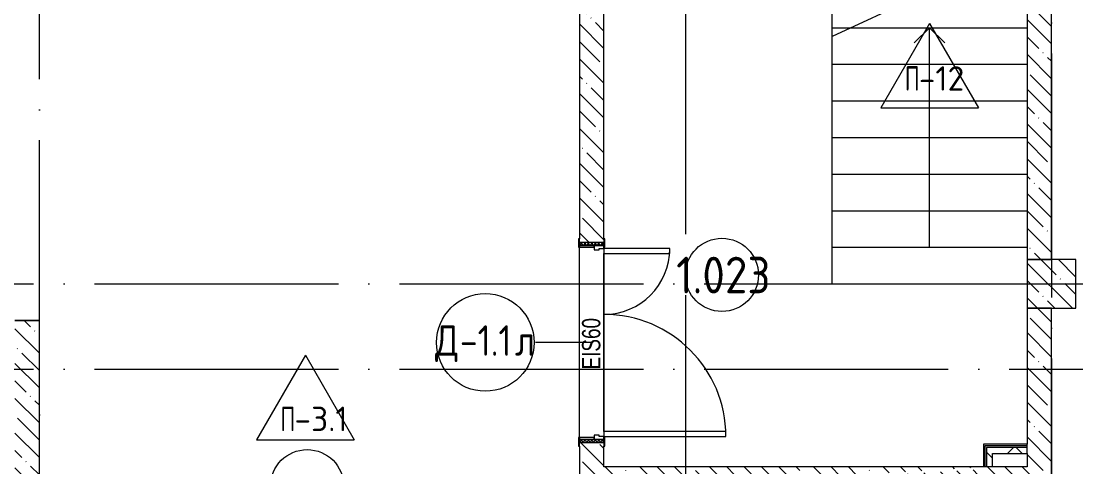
# Model space of a CAD drawing. Header units: millimetres. Extents: x -68946 to 690821, y -552984 to 293768.
# Drawn here: x 81638 to 90288, y 50175 to 53829 of the extents above; entities that cross this region are included whole.
import ezdxf

# ---------------------------------------------------------------- set-up
doc = ezdxf.new("R2010")
doc.units = ezdxf.units.MM
doc.linetypes.add('ADSK_Линия сетки', pattern=[2500, 2000, -250, 0, -250])
for name, color, linetype, lineweight in [('A-AREA-____-IDEN', 250, 'Continuous', 9), ('A-DOOR-____-IDEN', 250, 'Continuous', 9), ('A-DOOR-____-MCUT', 250, 'Continuous', 5), ('A-DOOR-____-OTLN', 250, 'Continuous', 5), ('A-DOOR-FRAM-MCUT', 250, 'Continuous', 5), ('A-DOOR-FRAM-OTLN', 250, 'Continuous', 5), ('A-FLOR-____-IDEN', 250, 'Continuous', 9), ('A-FLOR-____-OTLN', 250, 'Continuous', 9), ('A-ROOF-___-IDEN', 250, 'Continuous', 9), ('A-ROOF-____-OTLN', 250, 'Continuous', 5), ('A-WALL-____-MCUT', 250, 'Continuous', 13), ('A-WALL-____-PATT', 250, 'Continuous', 13), ('A-WALL-FNSH-MCUT', 250, 'Continuous', 13), ('I-WALL-____-OTLN', 250, 'Continuous', 9), ('S-COLS-____-MCUT', 250, 'Continuous', 25), ('S-COLS-____-OTLN', 250, 'Continuous', 9), ('S-GRID-____-OTLN', 250, 'Continuous', 9), ('S-STRS-____-MBND', 250, 'Continuous', 5), ('S-STRS-____-OTLN', 250, 'Continuous', 5)]:
    doc.layers.add(name, color=color, linetype=linetype, lineweight=lineweight)
doc.styles.add('Arial Narrow', font='ARIALN.TTF', dxfattribs={"width": 0.9, "height": 150})
doc.styles.add('GOST Common_1', font='', dxfattribs={"width": 0.9, "height": 250})
doc.styles.add('ISOCPEUR_1', font='isocpeur.ttf', dxfattribs={"width": 0.9, "height": 250})
doc.styles.add('ISOCPEUR_2', font='isocpeur.ttf', dxfattribs={"height": 160})
doc.styles.get('GOST Common_1').set_extended_font_data('GOST Common')
pattern_1 = [(135, (12287.91, -0.0006), (-142.5612, -142.5612), []), (135, (12430.48, -0.0006), (-142.5612, -142.5612), [252.016, -50.403, 3.353, -47.05])]
pattern_2 = [(45, (12287.91, -0.0006), (-141.42136, 141.42136), []), (135, (12287.91, -0.0006), (-141.42136, -141.42136), [])]

# ---------------------------------------------------------------- blocks, each defined once
blk = doc.blocks.new('Дверь_СКБ_2Ст_Внутренняя1 - Н_Д-1л_1640x2100h_ЛК-42643562-АР1_Маркировочный план 1 этажа С2и3')
at = {"layer": 'A-DOOR-____-OTLN'}
h = blk.add_hatch(dxfattribs=at)
h.set_pattern_fill('FP_48', color=256, style=0, pattern_type=2)
h.set_pattern_definition([(135, (1481.41, 164.685), (-14.14214, -14.14214), []), (225, (1481.41, 164.685), (14.14214, -14.14214), [])])
h.paths.add_polyline_path([(832.5, 100), (807.5, 100), (807.5, -100), (832.5, -100)])
at = {"layer": 'A-DOOR-FRAM-OTLN'}
h = blk.add_hatch(dxfattribs=at)
h.set_pattern_fill('FP_49', color=256, style=0, pattern_type=2)
h.set_pattern_definition([(45, (-641.384, 164.685), (-14.1421, 14.1421), []), (135, (-641.384, 164.685), (-14.1421, -14.1421), [])])
h.paths.add_polyline_path([(-782.5, -100), (-782.5, 100), (-807.5, 100), (-807.5, -100), (-792.5, -100)])
at = {"layer": 'A-DOOR-____-MCUT'}
for p, q in [((782.5, 1100), (742.5, 1100)), ((742.5, 1100), (742.5, 100)), ((782.5, 100), (782.5, 1100)), ((-757.5, 640), (-757.5, 100)), ((-717.5, 640), (-757.5, 640)), ((-717.5, 100), (-717.5, 640)), ((-757.5, 100), (-717.5, 100)), ((742.5, 100), (782.5, 100))]:
    blk.add_line(p, q, dxfattribs=at)
at = {"layer": 'A-DOOR-____-OTLN'}
for centre, radius, start, end in [((782.5, 100), 1000, 90, 180), ((-757.5, 100), 540, 0, 90)]:
    blk.add_arc(centre, radius, start, end, dxfattribs=at)
at = {"layer": 'A-DOOR-FRAM-MCUT'}
for p, q in [((-767.5, 108), (-837.5, 108)), ((-837.5, 108), (-837.5, 100)), ((-837.5, 100), (-767.5, 100)), ((-782.5, 100), (-807.5, 100)), ((-807.5, 100), (-807.5, -100)), ((-757.5, 100), (-782.5, 100)), ((-782.5, 100), (-782.5, 20)), ((-782.5, -100), (-782.5, 100)), ((-767.5, 100), (-782.5, 100)), ((-782.5, 100), (-782.5, 99)), ((-782.5, 99), (-767.5, 99)), ((-767.5, 100), (-767.5, 108)), ((-767.5, 99), (-767.5, 100)), ((-757.5, 60), (-757.5, 100)), ((782.5, 100), (782.5, 60)), ((807.5, 100), (782.5, 100)), ((862.5, 108), (792.5, 108)), ((792.5, 108), (792.5, 100)), ((807.5, 100), (792.5, 100)), ((792.5, 100), (792.5, 99)), ((792.5, 100), (862.5, 100)), ((792.5, 99), (807.5, 99)), ((807.5, 20), (807.5, 100)), ((832.5, 100), (807.5, 100)), ((807.5, 100), (807.5, -100)), ((807.5, 99), (807.5, 100)), ((832.5, -100), (832.5, 100)), ((862.5, 100), (862.5, 108)), ((-782.5, 20), (-747.5, 20)), ((-767.5, 20), (-782.5, 20)), ((-782.5, 20), (-782.5, -100)), ((-767.5, -100), (-767.5, 20)), ((-747.5, 60), (-757.5, 60)), ((-747.5, 20), (-747.5, 60)), ((782.5, 60), (772.5, 60)), ((772.5, 60), (772.5, 20)), ((772.5, 20), (807.5, 20)), ((807.5, 20), (792.5, 20)), ((792.5, 20), (792.5, -100)), ((807.5, -100), (807.5, 20)), ((-767.5, -100), (-837.5, -100)), ((-837.5, -100), (-837.5, -108)), ((-837.5, -108), (-767.5, -108)), ((-807.5, -100), (-782.5, -100)), ((-782.5, -100), (-767.5, -100)), ((-767.5, -108), (-767.5, -100)), ((792.5, -100), (807.5, -100)), ((862.5, -100), (792.5, -100)), ((792.5, -100), (792.5, -108)), ((792.5, -108), (862.5, -108)), ((807.5, -100), (832.5, -100)), ((862.5, -108), (862.5, -100))]:
    blk.add_line(p, q, dxfattribs=at)
blk = doc.blocks.new('AAR_СКБ_Марка_Помещения_мал - Номер-28977439-АР1_Маркировочный план 1 этажа С2и3')
at = {"layer": 'A-AREA-____-IDEN'}
blk.add_circle((-0.028, 0), 3, dxfattribs=at)
blk = doc.blocks.new('AAR_СКБ_Марка_Перекрытия - Марка пола-17325028-АР1_Маркировочный план 1 этажа С2и3')
at = {"layer": 'A-FLOR-____-IDEN'}
for p, q in [((0, 6.932), (-4.002, 0)), ((0, 6.932), (4.002, 0)), ((-4.002, 0), (4.002, 0))]:
    blk.add_line(p, q, dxfattribs=at)
blk = doc.blocks.new('ADSK_Марка_Дверь - Типоразмер_ADSK_Марка-30565456-АР1_Маркировочный план 1 этажа С2и3')
at = {"layer": 'A-DOOR-____-IDEN'}
blk.add_circle((0, 0), 4, dxfattribs=at)
blk = doc.blocks.new('ADSK_Марка_отделка-ступеней - Типоразмер_ADSK_Марка-39154903-АР1_Маркировочный план 1 этажа С2и3')
at = {"layer": 'A-ROOF-___-IDEN'}
for p, q in [((0, 6.225), (-4.002, -0.707)), ((0, 6.225), (4.002, -0.707)), ((-4.002, -0.707), (4.002, -0.707))]:
    blk.add_line(p, q, dxfattribs=at)

msp = doc.modelspace()

# ---------------------------------------------------------------- hatches: boundary and pattern name
at = {"layer": 'A-WALL-____-PATT', "lineweight": 15, "true_color": 0x000000}
h = msp.add_hatch(dxfattribs=at)
h.set_pattern_fill('FP_1', color=18, style=0, pattern_type=2)
h.set_pattern_definition(pattern_1)
h.paths.add_polyline_path([(89887.8919, 50175), (90087.8919, 50175), (90087.8919, 51474.9994), (89887.8919, 51474.9994), (89887.8919, 50284.9403)])
h.paths.add_polyline_path([(89887.8919, 51874.9994), (90087.8919, 51874.9994), (90087.8919, 58325), (89887.8919, 58325), (89887.8919, 52000)])
h = msp.add_hatch(dxfattribs=at)
h.set_pattern_fill('FP_1', color=18, style=0, pattern_type=2)
h.set_pattern_definition(pattern_1)
h.paths.add_polyline_path([(86217.9735, 49975), (86417.9138, 49975), (86417.9138, 50375), (86217.9138, 50375), (86217.9138, 49975)])
h.paths.add_polyline_path([(86417.9138, 52015), (86417.9138, 53974.9403), (86217.9138, 53974.9403), (86217.9138, 52015)])
h = msp.add_hatch(dxfattribs=at)
h.set_pattern_fill('FP_1', color=18, style=0, pattern_type=2)
h.set_pattern_definition(pattern_1)
h.paths.add_polyline_path([(81765.8237, 43325), (81787.9138, 43325), (81787.9138, 47590), (81587.9138, 47590), (81587.9138, 43325)])
h.paths.add_polyline_path([(81724.8095, 49590), (81787.9138, 49590), (81787.5008, 51374.9397), (81587.9138, 51374.9397), (81587.9138, 49590)])
h = msp.add_hatch(dxfattribs=at)
h.set_pattern_fill('FP_83', color=18, style=0, pattern_type=2)
h.set_pattern_definition(pattern_2)
h.paths.add_polyline_path([(89603.9791, 50175), (89603.9791, 50334.9403), (89553.9791, 50334.9403), (89553.9791, 50175)])
h = msp.add_hatch(dxfattribs=at)
h.set_pattern_fill('FP_83', color=18, style=0, pattern_type=2)
h.set_pattern_definition(pattern_2)
h.paths.add_polyline_path([(89777.9516, 50284.9403), (89887.8919, 50284.9403), (89887.8919, 50334.9403), (89603.9791, 50334.9403), (89603.9791, 50284.9403)])
h = msp.add_hatch(dxfattribs=at)
h.set_pattern_fill('FP_1', color=18, style=0, pattern_type=2)
h.set_pattern_definition(pattern_1)
h.paths.add_polyline_path([(88475.5822, 49975), (90087.8919, 49975), (90087.8919, 50175), (86417.9138, 50174.9403), (86417.9138, 49975), (88001.6092, 49975)])
h.paths.add_polyline_path([(86426.8871, 49975.5172), (89528.9791, 50174.9403), (89562.5258, 50156.2468), (86847.205, 49999.7432)])
at = {"layer": 'S-COLS-____-OTLN', "lineweight": 5, "true_color": 0x000000}
h = msp.add_hatch(dxfattribs=at)
h.set_pattern_fill('FP_1', color=18, style=0, pattern_type=2)
h.set_pattern_definition(pattern_1)
h.paths.add_polyline_path([(90196.5876, 51474.9994), (90287.8919, 51474.9994), (90287.8919, 51874.9994), (89887.8919, 51874.9994), (89887.9138, 51474.9994), (90087.9138, 51474.9994)])

# ---------------------------------------------------------------- linework, layer by layer
at = {"layer": 'A-DOOR-____-IDEN', "color": 18, "true_color": 0x000000}
msp.add_line((86317.9138, 51195), (85855.1847, 51195), dxfattribs=at)
at = {"layer": 'A-FLOR-____-OTLN', "color": 18, "lineweight": 5, "true_color": 0x000000}
for p, q in [((86417.9138, 50465), (86417.9138, 51925)), ((86417.9138, 51925), (86417.9138, 50465)), ((81587.9138, 51374.9994), (81787.9138, 51374.9994))]:
    msp.add_line(p, q, dxfattribs=at)
at = {"layer": 'A-ROOF-____-OTLN', "color": 18, "true_color": 0x000000}
for p, q in [((88287.9138, 51974.9994), (88287.9138, 54074.9994)), ((88287.9138, 53774.9994), (89887.8919, 53774.9994)), ((88287.9138, 53474.9994), (89887.8919, 53474.9994)), ((88287.9138, 53174.9994), (89887.8919, 53174.9994)), ((88287.9138, 52874.9994), (89887.8919, 52874.9994)), ((88287.9138, 52574.9994), (89887.8919, 52574.9994)), ((88287.9138, 52274.9994), (89887.8919, 52274.9994)), ((88287.9138, 51974.9994), (89887.8919, 51974.9994))]:
    msp.add_line(p, q, dxfattribs=at)
at = {"layer": 'A-WALL-____-MCUT', "color": 18, "lineweight": 15, "true_color": 0x000000}
for p, q in [((90087.8919, 51874.9994), (90087.8919, 56475)), ((89887.8919, 54374.9994), (89887.8919, 51874.9994)), ((86217.9138, 53974.9403), (86217.9138, 52045)), ((86417.9138, 52045), (86417.9138, 53974.9403)), ((89887.8919, 51874.9994), (90087.8919, 51874.9994)), ((89887.8919, 51474.9994), (89887.8919, 50359.9403)), ((90087.8919, 51474.9994), (89887.8919, 51474.9994)), ((90087.8919, 49975), (90087.8919, 51474.9994)), ((81787.9138, 51374.9397), (81587.9138, 51374.9397)), ((81787.9138, 49620), (81787.9138, 51374.9397)), ((86217.9138, 50345), (86217.9138, 49974.9403)), ((86417.9138, 50175), (86417.9138, 50345)), ((89541.4791, 50347.4403), (89541.4791, 50175)), ((89887.8919, 50347.4403), (89541.4791, 50347.4403)), ((89887.8919, 50334.9403), (89887.8919, 50359.9403)), ((89553.9791, 50334.9403), (89553.9791, 50175)), ((89887.8919, 50334.9403), (89553.9791, 50334.9403)), ((89603.9791, 50175), (89603.9791, 50284.9403)), ((89603.9791, 50284.9403), (89887.8919, 50284.9403)), ((89887.8919, 50284.9403), (89887.8919, 50334.9403)), ((89887.8919, 50284.9403), (89887.8919, 50175)), ((89887.8919, 50175), (86417.9138, 50175))]:
    msp.add_line(p, q, dxfattribs=at)
at = {"layer": 'A-WALL-FNSH-MCUT', "lineweight": 15}
for p, q in [((89528.9791, 50359.9403), (89528.9791, 50175)), ((89887.8919, 50359.9403), (89528.9791, 50359.9403))]:
    msp.add_line(p, q, dxfattribs=at)
at = {"layer": 'I-WALL-____-OTLN', "color": 18, "lineweight": 15, "true_color": 0x000000}
for p, q in [((86217.9138, 50415), (86217.9138, 51975)), ((86417.9138, 51925), (86417.9138, 50465))]:
    msp.add_line(p, q, dxfattribs=at)
at = {"layer": 'S-COLS-____-MCUT', "color": 18, "lineweight": 5, "true_color": 0x000000}
for p, q in [((89887.8919, 51874.9994), (89887.8919, 51474.9994)), ((90287.8919, 51874.9994), (90087.8919, 51874.9994)), ((90287.8919, 51474.9994), (90287.8919, 51874.9994)), ((90087.8919, 51474.9994), (90287.8919, 51474.9994))]:
    msp.add_line(p, q, dxfattribs=at)
at = {"layer": 'S-COLS-____-OTLN', "color": 18, "lineweight": 5, "true_color": 0x000000}
for p, q in [((90087.8919, 51874.9994), (89887.8919, 51874.9994)), ((89887.8919, 51474.9994), (90087.8919, 51474.9994))]:
    msp.add_line(p, q, dxfattribs=at)
at = {"layer": 'S-GRID-____-OTLN', "color": 18, "linetype": 'ADSK_Линия сетки', "true_color": 0x000000}
for p, q in [((87087.9138, -2919.5356), (87087.9138, 61063.6538)), ((90087.9138, 61063.6538), (90087.9138, -2919.5356)), ((81787.9138, -1649.5356), (81787.9138, 59932.0045)), ((77240.3519, 51675), (168626.8279, 51675)), ((77240.3519, 50975), (168626.8279, 50975))]:
    msp.add_line(p, q, dxfattribs=at)
at = {"layer": 'S-STRS-____-MBND', "color": 18, "true_color": 0x000000}
msp.add_line((88974.6254, 54022.1721), (88287.9138, 53701.9533), dxfattribs=at)
at = {"layer": 'S-STRS-____-OTLN', "color": 18, "true_color": 0x000000}
for p, q in [((88444.5618, 53774.9994), (89887.8919, 53774.9994)), ((88444.5618, 53774.9994), (89887.8919, 53774.9994)), ((88287.9138, 53474.9994), (88287.9138, 53701.9533)), ((88287.9138, 53174.9994), (88287.9138, 53474.9994)), ((88287.9138, 53474.9994), (89887.8919, 53474.9994)), ((88287.9138, 53474.9994), (89887.8919, 53474.9994)), ((88287.9138, 52874.9994), (88287.9138, 53174.9994)), ((88287.9138, 53174.9994), (89887.8919, 53174.9994)), ((88287.9138, 53174.9994), (89887.8919, 53174.9994)), ((88287.9138, 52574.9994), (88287.9138, 52874.9994)), ((88287.9138, 52874.9994), (89887.8919, 52874.9994)), ((88287.9138, 52874.9994), (89887.8919, 52874.9994)), ((88287.9138, 52274.9994), (88287.9138, 52574.9994)), ((88287.9138, 52574.9994), (89887.8919, 52574.9994)), ((88287.9138, 52574.9994), (89887.8919, 52574.9994)), ((88287.9138, 51974.9994), (88287.9138, 52274.9994)), ((88287.9138, 52274.9994), (89887.8919, 52274.9994)), ((88287.9138, 52274.9994), (89887.8919, 52274.9994)), ((88287.9138, 51674.9994), (88287.9138, 51974.9994)), ((88287.9138, 51974.9994), (89887.8919, 51974.9994)), ((88287.9138, 51974.9994), (89887.8919, 51974.9994)), ((88287.9138, 51674.9994), (89887.8919, 51674.9994))]:
    msp.add_line(p, q, dxfattribs=at)
at = {"layer": 'S-STRS-____-OTLN', "color": 18, "lineweight": 9, "true_color": 0x000000}
for p, q in [((89087.9138, 53774.9994), (88962.9138, 53649.9994)), ((89087.9138, 53474.9994), (89087.9138, 53774.9994)), ((89087.9138, 53774.9994), (89212.9138, 53649.9994)), ((89087.9138, 53174.9994), (89087.9138, 53474.9994)), ((89087.9138, 52874.9994), (89087.9138, 53174.9994)), ((89087.9138, 52574.9994), (89087.9138, 52874.9994)), ((89087.9138, 52274.9994), (89087.9138, 52574.9994)), ((89087.9138, 51974.9994), (89087.9138, 52274.9994))]:
    msp.add_line(p, q, dxfattribs=at)

# ---------------------------------------------------------------- block references
at = {"layer": 'A-AREA-____-IDEN', "color": 18, "true_color": 0x000000, "xscale": 99.99999999999993, "yscale": 99.99999999999993, "zscale": 99.99999999999993}
for p in [(87387.9595, 51748.6793), (83986.4445, 50016.6071)]:
    msp.add_blockref('AAR_СКБ_Марка_Помещения_мал - Номер-28977439-АР1_Маркировочный план 1 этажа С2и3', p, dxfattribs=at)
at = {"layer": 'A-DOOR-____-IDEN', "color": 18, "true_color": 0x000000, "xscale": 99.99999999999993, "yscale": 99.99999999999993, "zscale": 99.99999999999993}
msp.add_blockref('ADSK_Марка_Дверь - Типоразмер_ADSK_Марка-30565456-АР1_Маркировочный план 1 этажа С2и3', (85444.7921, 51195), dxfattribs=at)
at = {"layer": 'A-DOOR-____-OTLN', "color": 18, "true_color": 0x000000, "rotation": 269.9999999999999}
msp.add_blockref('Дверь_СКБ_2Ст_Внутренняя1 - Н_Д-1л_1640x2100h_ЛК-42643562-АР1_Маркировочный план 1 этажа С2и3', (86317.9138, 51207.5), dxfattribs=at)
at = {"layer": 'A-FLOR-____-IDEN', "color": 18, "true_color": 0x000000, "xscale": 99.99999999999993, "yscale": 99.99999999999993, "zscale": 99.99999999999993}
msp.add_blockref('AAR_СКБ_Марка_Перекрытия - Марка пола-17325028-АР1_Маркировочный план 1 этажа С2и3', (83968.8645, 50396.9897), dxfattribs=at)
at = {"layer": 'A-ROOF-___-IDEN', "color": 18, "true_color": 0x000000, "xscale": 99.99999999999993, "yscale": 99.99999999999993, "zscale": 99.99999999999993}
msp.add_blockref('ADSK_Марка_отделка-ступеней - Типоразмер_ADSK_Марка-39154903-АР1_Маркировочный план 1 этажа С2и3', (89087.9138, 53187.4994), dxfattribs=at)

# ---------------------------------------------------------------- texts
at = {"layer": 'A-AREA-____-IDEN', "color": 18, "true_color": 0x000000, "insert": (87009.6203, 51897.3391), "char_height": 300, "width": 609.2825, "attachment_point": 1, "style": 'ISOCPEUR_1'}
msp.add_mtext('1.023', dxfattribs=at)
at = {"layer": 'A-DOOR-____-IDEN', "color": 18, "true_color": 0x000000, "insert": (86237.7653, 50974.0426), "char_height": 150, "width": 526.708687, "attachment_point": 1, "rotation": 90, "style": 'Arial Narrow'}
msp.add_mtext('EIS60', dxfattribs=at)
at = {"layer": 'A-DOOR-____-IDEN', "color": 18, "true_color": 0x000000, "char_height": 250, "attachment_point": 1, "style": 'GOST Common_1'}
for s, insert, width in [('\\fGOST Common|b0|i0|c204|p34|;\\W.9;Д', (85033.4847, 51335.4506), 245.316375), ('-1.1', (85235.891, 51335.4506), 548.35425), ('\\fGOST Common|b0|i0|c204|p34|;\\W.9;л', (85688.3285, 51335.4506), 194.810062)]:
    msp.add_mtext(s, dxfattribs=dict(at, insert=insert, width=width))
at = {"layer": 'A-FLOR-____-IDEN', "color": 18, "true_color": 0x000000, "char_height": 200, "attachment_point": 1, "style": 'ISOCPEUR_2'}
for s, insert, width in [('\\fISOCPEUR|b0|i0|c204|p34|;\\W.7;П', (83763.6296, 50668.3755), 140.295312), ('-3.1', (83879.3848, 50668.3755), 381.60325)]:
    msp.add_mtext(s, dxfattribs=dict(at, insert=insert, width=width))
at = {"layer": 'A-ROOF-___-IDEN', "color": 18, "true_color": 0x000000, "char_height": 200, "attachment_point": 1, "style": 'ISOCPEUR_2'}
for s, insert, width in [('\\fISOCPEUR|b0|i0|c204|p34|;\\W.7;П', (88883.733, 53458.587), 140.295312), ('-12', (88999.4882, 53458.587), 331.096937)]:
    msp.add_mtext(s, dxfattribs=dict(at, insert=insert, width=width))

doc.saveas('drawing.dxf')
